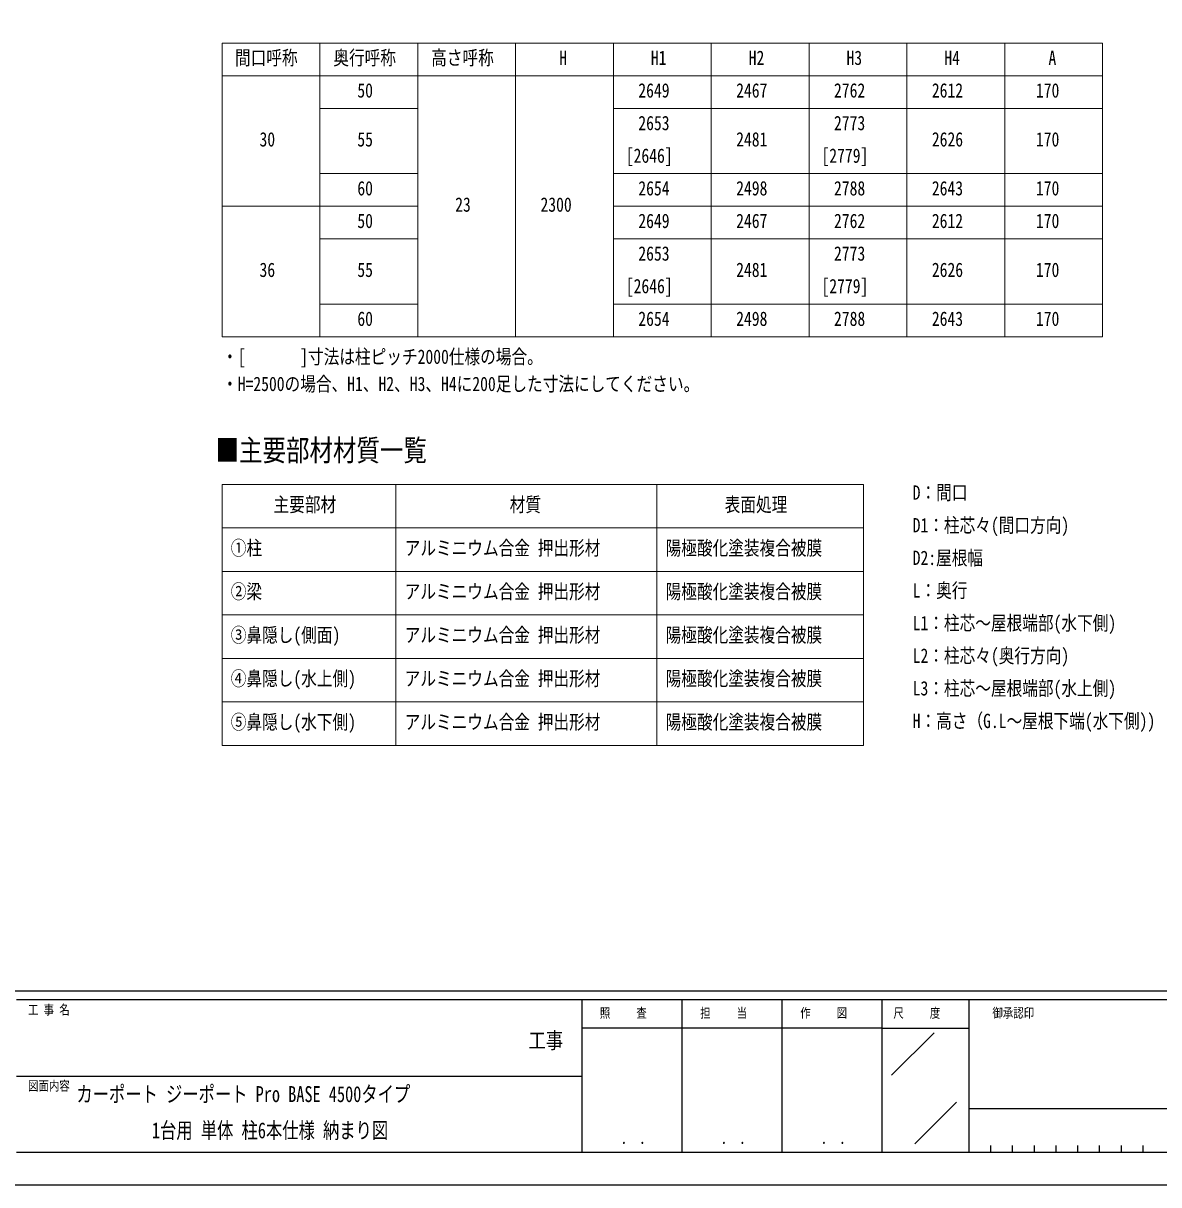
# Model space of a CAD drawing. Units: millimetres, scale not verified. Extents: x -16820 to 16820, y -11880 to 11880.
# Drawn here: x 41 to 10487, y -11880 to -1197 of the extents above; entities that cross this region are included whole.
import ezdxf
from ezdxf.enums import TextEntityAlignment as Align

# ---------------------------------------------------------------- set-up
doc = ezdxf.new("R2010")
doc.units = ezdxf.units.MM
doc.header["$LTSCALE"] = 50
doc.layers.add('0-1_TABLE1', color=7, linetype='Continuous', lineweight=18)
doc.layers.add('0-2_USER1', color=3, linetype='Continuous')
doc.layers.add('0-8_YKK_ZWAK', color=7, linetype='Continuous')
doc.styles.add('ＭＳ ゴシック', font='')
doc.styles.get('ＭＳ ゴシック').set_extended_font_data('MS Gothic')

msp = doc.modelspace()

# ---------------------------------------------------------------- linework, layer by layer
at = {"layer": '0-1_TABLE1'}
for p, q in [((1870.43, -1380.11), (9970.43, -1380.11)), ((1870.43, -1380.11), (1870.43, -4080.11)), ((2770.43, -1380.11), (2770.43, -4080.11)), ((3670.43, -1380.11), (3670.43, -4080.11)), ((4570.43, -1380.11), (4570.43, -4080.11)), ((5470.43, -1380.11), (5470.43, -4080.11)), ((6370.43, -1380.11), (6370.43, -4080.11)), ((7270.43, -1380.11), (7270.43, -4080.11)), ((8170.43, -1380.11), (8170.43, -4080.11)), ((9070.43, -1380.11), (9070.43, -4080.11)), ((9970.43, -1380.11), (9970.43, -4080.11)), ((1870.43, -1680.11), (9970.43, -1680.11)), ((2770.43, -1980.11), (3670.43, -1980.11)), ((5470.43, -1980.11), (9970.43, -1980.11)), ((2770.43, -2580.11), (3670.43, -2580.11)), ((5470.43, -2580.11), (9970.43, -2580.11)), ((1870.43, -2880.11), (3670.43, -2880.11)), ((5470.43, -2880.11), (9970.43, -2880.11)), ((2770.43, -3180.11), (3670.43, -3180.11)), ((5470.43, -3180.11), (9970.43, -3180.11)), ((2770.43, -3780.11), (3670.43, -3780.11)), ((5470.43, -3780.11), (9970.43, -3780.11)), ((1870.43, -4080.11), (9970.43, -4080.11)), ((1870.43, -5439.13), (7770.43, -5439.13)), ((1870.43, -5439.13), (1870.43, -7839.13)), ((3470.43, -5439.13), (3470.43, -7839.13)), ((5870.43, -5439.13), (5870.43, -7839.13)), ((7770.43, -5439.13), (7770.43, -7839.13)), ((1870.43, -5839.13), (7770.43, -5839.13)), ((1870.43, -6239.13), (7770.43, -6239.13)), ((1870.43, -6639.13), (7770.43, -6639.13)), ((1870.43, -7039.13), (7770.43, -7039.13)), ((1870.43, -7439.13), (7770.43, -7439.13)), ((1870.43, -7839.13), (7770.43, -7839.13))]:
    msp.add_line(p, q, dxfattribs=at)
at = {"layer": '0-8_YKK_ZWAK'}
for p, q in [((15580.08, -10100), (-15619.92, -10100)), ((15580.08, -10100), (-15619.92, -10100)), ((5180.08, -10180), (-19.92, -10180)), ((5180.08, -10180), (-19.92, -10180)), ((6100.08, -10180), (6100.08, -11580)), ((6100.08, -10180), (6100.08, -11580)), ((7020.08, -10180), (7020.08, -11580)), ((7020.08, -10180), (7020.08, -11580)), ((7940.08, -10180), (7940.08, -11580)), ((8740.08, -10180), (7940.08, -10180)), ((7940.08, -10180), (7940.08, -11580)), ((8740.08, -10180), (7940.08, -10180)), ((12870.08, -10180), (8740.08, -10180)), ((8740.08, -10180), (8740.08, -11580)), ((12870.08, -10180), (8740.08, -10180)), ((8740.08, -10180), (8740.08, -11580)), ((7940.08, -10440), (5180.08, -10440)), ((7940.08, -10440), (5180.08, -10440)), ((7940.08, -10440), (8740.08, -10440)), ((7940.08, -10440), (8740.08, -10440)), ((8028.42, -10873.16), (8420.15, -10481.43)), ((8028.42, -10873.16), (8420.15, -10481.43)), ((-19.92, -10880), (5180.08, -10880)), ((-19.92, -10880), (5180.08, -10880)), ((8242.69, -11503.95), (8627.57, -11119.07)), ((8242.69, -11503.95), (8627.57, -11119.07)), ((8740.08, -11180), (12870.08, -11180)), ((8740.08, -11180), (12870.08, -11180)), ((8940.08, -11520), (8940.08, -11580)), ((8940.08, -11520), (8940.08, -11580)), ((9140.08, -11520), (9140.08, -11580)), ((9140.08, -11520), (9140.08, -11580)), ((9340.08, -11520), (9340.08, -11580)), ((9340.08, -11520), (9340.08, -11580)), ((9540.08, -11520), (9540.08, -11580)), ((9540.08, -11520), (9540.08, -11580)), ((9740.08, -11520), (9740.08, -11580)), ((9740.08, -11520), (9740.08, -11580)), ((9940.08, -11520), (9940.08, -11580)), ((9940.08, -11520), (9940.08, -11580)), ((10140.08, -11520), (10140.08, -11580)), ((10140.08, -11520), (10140.08, -11580)), ((10340.08, -11520), (10340.08, -11580)), ((10340.08, -11520), (10340.08, -11580)), ((-19.92, -11580), (5180.08, -11580)), ((-19.92, -11580), (5180.08, -11580)), ((5180.08, -11580), (7940.08, -11580)), ((5180.08, -11580), (7940.08, -11580)), ((7940.08, -11580), (8740.08, -11580)), ((7940.08, -11580), (8740.08, -11580)), ((8740.08, -11580), (12870.08, -11580)), ((8740.08, -11580), (12870.08, -11580))]:
    msp.add_line(p, q, dxfattribs=at)
msp.add_lwpolyline([(-16820, -11880), (16820, -11880), (16820, 11880), (-16820, 11880)], close=True, dxfattribs=at)
msp.add_lwpolyline([(-16820, -11880), (16820, -11880), (16820, 11880), (-16820, 11880)], close=True, dxfattribs=at)
msp.add_lwpolyline([(7940.08, -10180), (5180.08, -10180), (5180.08, -11580)], dxfattribs=at)
msp.add_lwpolyline([(7940.08, -10180), (5180.08, -10180), (5180.08, -11580)], dxfattribs=at)

# ---------------------------------------------------------------- texts
at = {"layer": '0-1_TABLE1', "style": 'ＭＳ ゴシック', "width": 0.8}
for s, p in [('間口呼称', (1989.23, -1620.11)), ('奥行呼称', (2894.03, -1620.11)), ('高さ呼称', (3794.03, -1620.11)), ('H', (4972.43, -1620.11)), ('H1', (5814.83, -1620.11)), ('H2', (6714.83, -1620.11)), ('H3', (7614.83, -1620.11)), ('H4', (8514.83, -1620.11)), ('A', (9472.43, -1620.11)), ('50', (3114.83, -1920.11)), ('2649', (5699.63, -1920.11)), ('2467', (6599.63, -1920.11)), ('2762', (7499.63, -1920.11)), ('2612', (8399.63, -1920.11)), ('170', (9357.23, -1920.11)), ('2653', (5699.63, -2220.11)), ('2773', (7499.63, -2220.11)), ('30', (2214.83, -2370.11)), ('55', (3114.83, -2370.11)), ('2481', (6599.63, -2370.11)), ('2626', (8399.63, -2370.11)), ('170', (9357.23, -2370.11)), ('[2646]', (5584.43, -2520.11)), ('[2779]', (7384.43, -2520.11)), ('60', (3114.83, -2820.11)), ('2654', (5699.63, -2820.11)), ('2498', (6599.63, -2820.11)), ('2788', (7499.63, -2820.11)), ('2643', (8399.63, -2820.11)), ('170', (9357.23, -2820.11)), ('23', (4014.83, -2970.11)), ('2300', (4799.63, -2970.11)), ('50', (3114.83, -3120.11)), ('2649', (5699.63, -3120.11)), ('2467', (6599.63, -3120.11)), ('2762', (7499.63, -3120.11)), ('2612', (8399.63, -3120.11)), ('170', (9357.23, -3120.11)), ('2653', (5699.63, -3420.11)), ('2773', (7499.63, -3420.11)), ('36', (2214.83, -3570.11)), ('55', (3114.83, -3570.11)), ('2481', (6599.63, -3570.11)), ('2626', (8399.63, -3570.11)), ('170', (9357.23, -3570.11)), ('[2646]', (5584.43, -3720.11)), ('[2779]', (7384.43, -3720.11)), ('60', (3114.83, -4020.11)), ('2654', (5699.63, -4020.11)), ('2498', (6599.63, -4020.11)), ('2788', (7499.63, -4020.11)), ('2643', (8399.63, -4020.11)), ('170', (9357.23, -4020.11)), ('主要部材', (2344.03, -5729.13)), ('材質', (4516.83, -5729.13)), ('表面処理', (6494.03, -5729.13)), ('①柱', (1950.43, -6129.13)), ('アルミニウム合金 押出形材', (3550.43, -6129.13)), ('陽極酸化塗装複合被膜', (5950.43, -6129.13)), ('②梁', (1950.43, -6529.13)), ('アルミニウム合金 押出形材', (3550.43, -6529.13)), ('陽極酸化塗装複合被膜', (5950.43, -6529.13)), ('③鼻隠し(側面)', (1950.43, -6929.13)), ('アルミニウム合金 押出形材', (3550.43, -6929.13)), ('陽極酸化塗装複合被膜', (5950.43, -6929.13)), ('④鼻隠し(水上側)', (1950.43, -7329.13)), ('アルミニウム合金 押出形材', (3550.43, -7329.13)), ('陽極酸化塗装複合被膜', (5950.43, -7329.13)), ('⑤鼻隠し(水下側)', (1950.43, -7729.13)), ('アルミニウム合金 押出形材', (3550.43, -7729.13)), ('陽極酸化塗装複合被膜', (5950.43, -7729.13))]:
    msp.add_text(s, height=132, dxfattribs=at).set_placement(p, align=Align.BOTTOM_LEFT)
at = {"layer": '0-2_USER1', "style": 'ＭＳ ゴシック'}
for s, height, width, p in [('・[       ]寸法は柱ピッチ2000仕様の場合。', 132, 0.8, (1870.43, -4369.4)), ('・H=2500の場合、H1、H2、H3、H4に200足した寸法にしてください。', 132, 0.8, (1870.43, -4619.4)), ('■主要部材材質一覧', 197.9, 0.8, (1810.85, -5282.97)), ('D：間口', 132, 0.8, (8223.36, -5619.13)), ('D1：柱芯々(間口方向)', 132, 0.8, (8223.36, -5919.13)), ('D2:屋根幅', 132, 0.8, (8223.36, -6219.13)), ('L：奥行', 132, 0.8, (8223.36, -6519.13)), ('L1：柱芯～屋根端部(水下側)', 132, 0.8, (8223.36, -6819.13)), ('L2：柱芯々(奥行方向)', 132, 0.8, (8223.36, -7119.13)), ('L3：柱芯～屋根端部(水上側)', 132, 0.8, (8223.36, -7419.13)), ('H：高さ（G.L～屋根下端(水下側))', 132, 0.8, (8223.36, -7719.13)), ('カーポート ジーポート Pro BASE 4500タイプ', 146.6, 0.75, (530.08, -11163.33)), ('1台用 単体 柱6本仕様 納まり図', 146.6, 0.75, (1225.08, -11496.67))]:
    msp.add_text(s, height=height, dxfattribs=dict(at, width=width)).set_placement(p, align=Align.BOTTOM_LEFT)
at = {"layer": '0-8_YKK_ZWAK', "style": 'ＭＳ ゴシック', "width": 0.8}
for s, height, p in [('工 事 名', 87.98, (85.08, -10340)), ('工 事 名', 87.98, (85.08, -10340)), ('照     査', 87.98, (5345.68, -10370)), ('照     査', 87.98, (5345.68, -10370)), ('担     当', 87.98, (6268.88, -10370)), ('担     当', 87.98, (6268.88, -10370)), ('作     図', 87.98, (7188.88, -10370)), ('作     図', 87.98, (7188.88, -10370)), ('尺     度', 87.98, (8045.68, -10370)), ('尺     度', 87.98, (8045.68, -10370)), ('御承認印', 87.98, (8956.55, -10370)), ('御承認印', 87.98, (8956.55, -10370)), ('工事', 146.6, (4689.33, -10669.86)), ('工事', 146.6, (4689.33, -10669.86)), ('図面内容', 87.98, (85.08, -11040)), ('図面内容', 87.98, (85.08, -11040)), ('． ．', 103.7, (5540, -11537.41)), ('． ．', 103.7, (5540, -11537.41)), ('． ．', 103.7, (6460, -11537.41)), ('． ．', 103.7, (6460, -11537.41)), ('． ．', 103.7, (7380, -11537.41)), ('． ．', 103.7, (7380, -11537.41))]:
    msp.add_text(s, height=height, dxfattribs=at).set_placement(p, align=Align.BOTTOM_LEFT)

doc.saveas('drawing.dxf')
